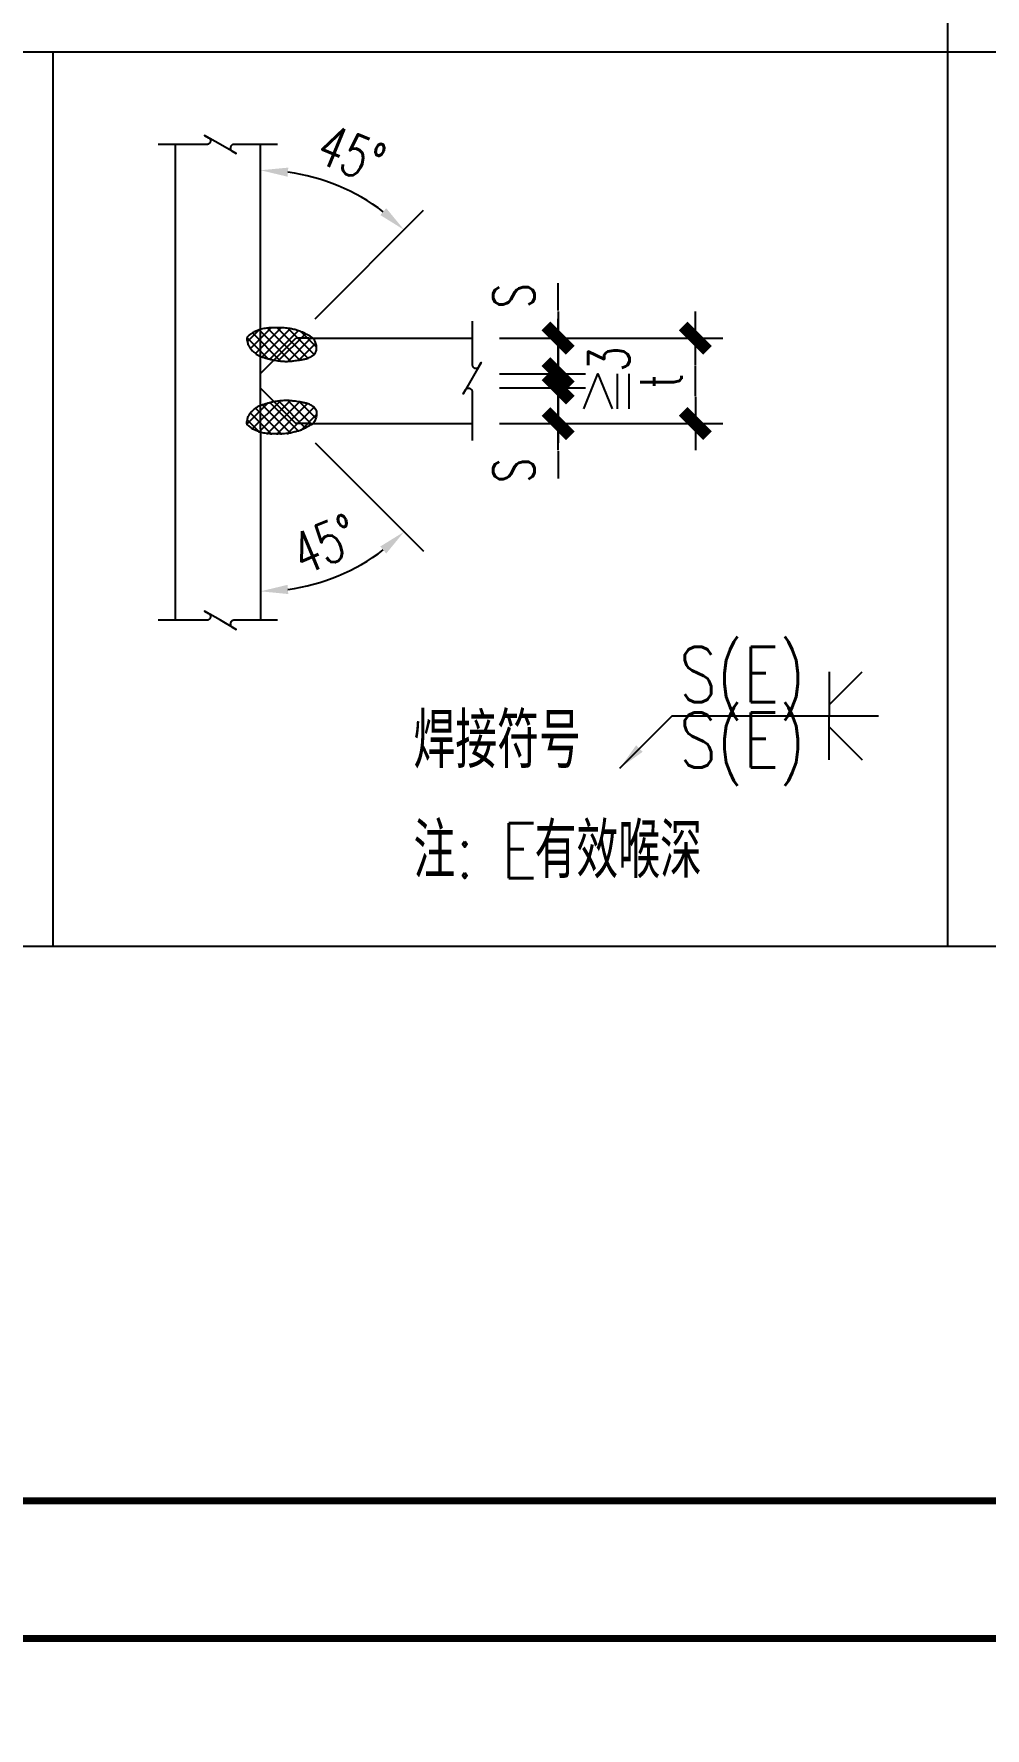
# Model space of a CAD drawing. Extents: x 497777 to 784122, y -229332 to 980813.
# Drawn here: x 531686 to 538599, y 420744 to 433056 of the extents above; entities that cross this region are included whole.
import ezdxf
from ezdxf.enums import TextEntityAlignment as Align

# ---------------------------------------------------------------- set-up
doc = ezdxf.new("R2010")
doc.units = 0
doc.header["$LTSCALE"] = 1000
doc.header["$MEASUREMENT"] = 0
for name, color, linetype in [('0-cxFrame', 155, 'Continuous'), ('S-DIM', 81, 'Continuous'), ('S-HATCH1-W', 252, 'Continuous'), ('S-SHAPE', 51, 'Continuous'), ('S-SHAPE1', 165, 'Continuous'), ('S-SS', 111, 'Continuous'), ('S-TK', 165, 'Continuous')]:
    doc.layers.add(name, color=color, linetype=linetype)
doc.styles.add('cx_tuqian1', font='')
doc.styles.add('SS1', font='tj-romans1.shx', dxfattribs={"width": 0.7, "bigfont": 'tj-hztxt1.shx'})
doc.styles.add('黑体', font='simhei.ttf', dxfattribs={"height": 12})
doc.styles.get('cx_tuqian1').set_extended_font_data('SimSun')
doc.dimstyles.new('CW-100A', dxfattribs={"dimscale": 100, "dimtxt": 3, "dimasz": 2, "dimexe": 2, "dimexo": 2, "dimgap": 1, "dimtad": 1, "dimdec": 0, "dimzin": 0, "dimdsep": 46, "dimtxsty": 'SS1', "dimblk1": 'TT', "dimblk2": 'TT', "dimsah": 1, "dimcen": 1, "dimclrd": 256, "dimclre": 256, "dimclrt": 256, "dimadec": 0, "dimazin": 0, "dimtfac": 1, "dimtdec": 0, "dimtix": 1, "dimtmove": 2, "dimatfit": 0, "dimldrblk": 'TT', "dimfxl": 2, "dimtolj": 1, "dimtzin": 0, "dimarcsym": 0})
doc.dimstyles.new('S-25-100A', dxfattribs={"dimscale": 100, "dimtxt": 3, "dimasz": 2, "dimexe": 2, "dimexo": 2, "dimgap": 0.8, "dimtad": 1, "dimdec": 0, "dimlfac": 0.25, "dimzin": 0, "dimdsep": 46, "dimtxsty": 'SS1', "dimblk1": 'TT', "dimblk2": 'TT', "dimsah": 1, "dimcen": 1, "dimclrd": 256, "dimclre": 256, "dimclrt": 256, "dimadec": 0, "dimazin": 0, "dimtfac": 1, "dimtdec": 0, "dimtix": 1, "dimtmove": 2, "dimatfit": 0, "dimldrblk": 'TT', "dimfxl": 2, "dimtolj": 1, "dimtzin": 0, "dimarcsym": 0})

# ---------------------------------------------------------------- blocks, each defined once
blk = doc.blocks.new('TT')
blk.add_line((-0.969, 0), (0.969, 0))
at = {"const_width": 0.45}
blk.add_lwpolyline([(-0.442, -0.442), (0.442, 0.442)], dxfattribs=at)
blk = doc.blocks.new('*D190')
at = {"layer": 'Defpoints', "color": 0, "transparency": 16777216}
for p in [(510906, 638017), (511946, 636673), (512586, 636337), (509786, 636257), (516786, 636257)]:
    blk.add_point(p, dxfattribs=at)
at = {"layer": 'S-DIM', "lineweight": -2, "transparency": 16777216}
blk.add_arc((512666, 636257), 831, 148.8237, 166.1763, dxfattribs=at)
at = {"layer": 'S-DIM', "lineweight": -2, "transparency": 16777216, "xscale": 200, "yscale": 200, "zscale": 200}
for p, rotation in [((512078, 636845), 51.91184269532635), ((511835, 636257), 263.0881573046743)]:
    blk.add_blockref('TT', p, dxfattribs=dict(at, rotation=rotation))
blk = doc.blocks.new('*D244')
at = {"layer": 'Defpoints', "color": 0, "transparency": 16777216}
for p in [(534948, 430845), (536493, 430845), (534948, 430224)]:
    blk.add_point(p, dxfattribs=at)
at = {"layer": 'S-DIM', "lineweight": -2, "transparency": 16777216}
for p, q in [((535148, 430845), (536693, 430845)), ((536493, 430424), (536493, 430645)), ((535148, 430224), (536693, 430224))]:
    blk.add_line(p, q, dxfattribs=at)
at = {"layer": 'S-DIM', "lineweight": -2, "transparency": 16777216, "xscale": 200, "yscale": 200, "zscale": 200}
for p, rotation in [((536493, 430845), 90), ((536493, 430224), 270)]:
    blk.add_blockref('TT', p, dxfattribs=dict(at, rotation=rotation))
at = {"layer": 'S-DIM', "transparency": 16777216, "insert": (536243, 430535), "char_height": 300, "attachment_point": 5, "rotation": 90, "style": 'SS1'}
blk.add_mtext('\\A1;t', dxfattribs=at)
blk = doc.blocks.new('*D245')
at = {"layer": 'Defpoints', "color": 0, "transparency": 16777216}
for p in [(534871, 430845), (535496, 430845), (534871, 430586)]:
    blk.add_point(p, dxfattribs=at)
at = {"layer": 'S-DIM', "lineweight": -2, "transparency": 16777216}
for p, q in [((535496, 431045), (535496, 431245)), ((535071, 430845), (535696, 430845)), ((535496, 430586), (535496, 430845)), ((535071, 430586), (535696, 430586)), ((535496, 430386), (535496, 430186))]:
    blk.add_line(p, q, dxfattribs=at)
at = {"layer": 'S-DIM', "lineweight": -2, "transparency": 16777216, "xscale": 200, "yscale": 200, "zscale": 200}
for p, rotation in [((535496, 430845), 270), ((535496, 430586), 90)]:
    blk.add_blockref('TT', p, dxfattribs=dict(at, rotation=rotation))
at = {"layer": 'S-DIM', "transparency": 16777216, "insert": (535174, 431152), "char_height": 300, "attachment_point": 5, "rotation": 90, "style": 'SS1'}
blk.add_mtext('\\A1;S', dxfattribs=at)
blk = doc.blocks.new('*D246')
at = {"layer": 'Defpoints', "color": 0, "transparency": 16777216}
for p in [(533333, 432225), (534071, 431867), (533589, 430845), (533333, 430589), (533333, 430589)]:
    blk.add_point(p, dxfattribs=at)
at = {"layer": 'S-DIM', "lineweight": -2, "transparency": 16777216}
blk.add_line((533730, 430986), (534518, 431774), dxfattribs=at)
blk.add_arc((533333, 430589), 1475, 52.7723, 82.2277, dxfattribs=at)
at = {"layer": 'S-DIM', "transparency": 16777216}
for points in [[(533530, 432018), (533535, 432084), (533333, 432065)], [(534247, 431789), (534204, 431739), (534376, 431632)]]:
    blk.add_solid(points, dxfattribs=at)
at = {"layer": 'S-DIM', "transparency": 16777216, "insert": (533993, 432183), "char_height": 300, "attachment_point": 5, "rotation": 337.5, "style": 'SS1'}
blk.add_mtext('\\A1;45°', dxfattribs=at)
blk = doc.blocks.new('*D247')
at = {"layer": 'Defpoints', "color": 0, "transparency": 16777216}
for p in [(534871, 430586), (535496, 430586), (534871, 430483)]:
    blk.add_point(p, dxfattribs=at)
at = {"layer": 'S-DIM', "lineweight": -2, "transparency": 16777216}
for p, q in [((535496, 430786), (535496, 430986)), ((535071, 430586), (535696, 430586)), ((535496, 430483), (535496, 430586)), ((535071, 430483), (535696, 430483)), ((535496, 430283), (535496, 430083))]:
    blk.add_line(p, q, dxfattribs=at)
at = {"layer": 'S-DIM', "lineweight": -2, "transparency": 16777216, "xscale": 200, "yscale": 200, "zscale": 200}
for p, rotation in [((535496, 430586), 270), ((535496, 430483), 90)]:
    blk.add_blockref('TT', p, dxfattribs=dict(at, rotation=rotation))
at = {"layer": 'S-DIM', "transparency": 16777216, "insert": (535865, 430693), "char_height": 300, "attachment_point": 5, "rotation": 90, "style": 'SS1'}
blk.add_mtext('\\A1;3', dxfattribs=at)
blk = doc.blocks.new('*D248')
at = {"layer": 'Defpoints', "color": 0, "transparency": 16777216}
for p in [(534871, 430483), (535496, 430483), (534871, 430224)]:
    blk.add_point(p, dxfattribs=at)
at = {"layer": 'S-DIM', "lineweight": -2, "transparency": 16777216}
for p, q in [((535496, 430683), (535496, 430883)), ((535071, 430483), (535696, 430483)), ((535496, 430224), (535496, 430483)), ((535071, 430224), (535696, 430224)), ((535496, 430024), (535496, 429824))]:
    blk.add_line(p, q, dxfattribs=at)
at = {"layer": 'S-DIM', "lineweight": -2, "transparency": 16777216, "xscale": 200, "yscale": 200, "zscale": 200}
for p, rotation in [((535496, 430483), 270), ((535496, 430224), 90)]:
    blk.add_blockref('TT', p, dxfattribs=dict(at, rotation=rotation))
at = {"layer": 'S-DIM', "transparency": 16777216, "insert": (535174, 429884), "char_height": 300, "attachment_point": 5, "rotation": 90, "style": 'SS1'}
blk.add_mtext('\\A1;S', dxfattribs=at)
blk = doc.blocks.new('*D249')
at = {"layer": 'Defpoints', "color": 0, "transparency": 16777216}
for p in [(533333, 430480), (533333, 430480), (533589, 430224), (533715, 429055), (533333, 428829)]:
    blk.add_point(p, dxfattribs=at)
at = {"layer": 'S-DIM', "lineweight": -2, "transparency": 16777216}
blk.add_line((533730, 430083), (534518, 429296), dxfattribs=at)
blk.add_arc((533333, 430480), 1475, 277.7723, 307.2277, dxfattribs=at)
at = {"layer": 'S-DIM', "transparency": 16777216}
for points in [[(534204, 429331), (534247, 429280), (534376, 429437)], [(533535, 428985), (533530, 429052), (533333, 429005)]]:
    blk.add_solid(points, dxfattribs=at)
at = {"layer": 'S-DIM', "transparency": 16777216, "insert": (533802, 429348), "char_height": 300, "attachment_point": 5, "rotation": 22.5, "style": 'SS1'}
blk.add_mtext('\\A1;45°', dxfattribs=at)
blk = doc.blocks.new('TK22.A1 L(Dragon)')
at = {"layer": '0-cxFrame', "color": 7, "const_width": 0.5}
blk.add_lwpolyline([(0, 0), (-841, 0), (-841, 594), (0, 594)], close=True, dxfattribs=at)
at = {"layer": '0-cxFrame', "const_width": 0.5}
blk.add_lwpolyline([(-80, 10), (-821, 10), (-821, 584), (-80, 584)], close=True, dxfattribs=at)
at = {"style": '黑体', "flags": 4}
blk.add_attdef('图幅', text='', height=3.3, dxfattribs=at).set_placement((-40, 3), align=Align.RIGHT)
at = {"layer": 'Defpoints', "color": 6, "flags": 4}
for tag, height, style, p in [('tufu', 3.3, '黑体', (-12, 12)), ('dwfname', 4, 'cx_tuqian1', (-80, 3))]:
    blk.add_attdef(tag, text='', height=height, dxfattribs=dict(at, style=style)).set_placement(p, align=Align.RIGHT)

msp = doc.modelspace()

# ---------------------------------------------------------------- hatches: boundary and pattern name
at = {"layer": 'S-HATCH1-W'}
h = msp.add_hatch(dxfattribs=at)
h.set_pattern_fill('ANSI37', color=256, scale=411.429798, style=0)
h.set_pattern_definition([(45, (526450.934, 422287.176), (-36.3656, 36.3656), []), (135, (526450.934, 422287.176), (-36.3656, -36.3656), [])])
edge = h.paths.add_edge_path()
edge.add_arc((533575.9, 430658.9), 231.9, 55.09974, 59.26897)
edge.add_arc((533496.1, 430524.7), 388, 59.26897, 62.492)
edge.add_arc((533100.1, 429764.2), 1245.5, 62.492, 64.42879)
edge.add_arc((533543.2, 430690.2), 219, 64.42879, 69.04886)
edge.add_arc((533533.2, 430664.1), 246.9, 69.04886, 73.70762)
edge.add_arc((533468.6, 430443), 477.2, 73.70762, 77.0582)
edge.add_arc((533423.5, 430247), 678.4, 77.0582, 80.19418)
edge.add_arc((533497.9, 430677.5), 241.4, 80.19418, 85.45195)
edge.add_arc((533455, 430138.3), 782.3, 85.45195, 87.2112)
edge.add_arc((533461, 430260.5), 660, 87.2112, 89.1266)
edge.add_arc((533443.6, 429120.2), 1800.4, 89.1266, 90)
edge.add_arc((533443.6, 430282.9), 637.8, 90, 91.4675)
edge.add_arc((533436.7, 430552.7), 367.9, 91.4675, 93.36176)
edge.add_arc((533514.3, 429232.3), 1690.5, 93.36176, 94.24539)
edge.add_arc((533419.5, 430508.3), 411.1, 94.24539, 97.48545)
edge.add_arc((533404.8, 430620.1), 298.2, 97.48545, 101.28965)
edge.add_arc((533374.4, 430772.5), 142.9, 101.28965, 108.49562)
edge.add_arc((533414.5, 430652.6), 269.3, 108.49562, 113.7432)
edge.add_arc((533427, 430624.2), 300.3, 113.7432, 116.39495)
edge.add_arc((533423.9, 430630.4), 293.4, 116.39495, 119.0778)
edge.add_arc((533357.3, 430750.3), 156.2, 119.0778, 124.95447)
edge.add_arc((533487.7, 430563.7), 383.9, 124.95447, 128.70245)
edge.add_arc((533301, 430796.8), 85.2, 128.70245, 136.61567)
edge.add_arc((533256.8, 430838.5), 24.5, 136.61567, 151.41707)
edge.add_arc((533246.3, 430844.2), 12.5, 151.41707, 182.36333)
edge.add_arc((533356.4, 430848.8), 122.6, 182.36333, 192.15401)
edge.add_arc((533456.8, 430870.4), 225.4, 192.15401, 197.90192)
edge.add_arc((533324.5, 430827.7), 86.4, 197.90192, 207.19229)
edge.add_arc((533370.5, 430851.3), 138.1, 207.19229, 216.29173)
edge.add_arc((533351.5, 430837.3), 114.5, 216.29173, 226.2882)
edge.add_arc((533489.9, 430982.1), 314.7, 226.2882, 229.57065)
edge.add_arc((533444.6, 430928.9), 244.9, 229.57065, 233.29211)
edge.add_arc((533506.7, 431012.3), 348.9, 233.29211, 236.92522)
edge.add_arc((533346, 430765.4), 54.3, 236.92522, 246.1388)
edge.add_arc((533375.4, 430831.8), 126.9, 246.1388, 251.21679)
edge.add_arc((533548.7, 431341.7), 665.4, 251.21679, 253.43399)
edge.add_arc((533706.8, 431873.1), 1219.9, 253.43399, 254.59682)
edge.add_arc((533715.6, 431905.1), 1253, 254.59682, 255.74414)
edge.add_arc((533514.3, 431112.6), 435.4, 255.74414, 260.10933)
edge.add_arc((533541.2, 431266.8), 592, 260.10933, 263.85264)
edge.add_arc((533519.9, 431069.1), 393.1, 263.85264, 269.06217)
edge.add_arc((533518.9, 431007.9), 331.9, 269.06217, 274.73213)
edge.add_arc((533488.4, 431376), 701.2, 274.73213, 277.11256)
edge.add_arc((533412.5, 431984.5), 1314.4, 277.11256, 278.85116)
edge.add_arc((533498.2, 431434.2), 757.5, 278.85116, 280.83528)
edge.add_arc((533520.7, 431316.3), 637.5, 280.83528, 282.99807)
edge.add_arc((533644.3, 430781.1), 88.2, 282.99807, 293.50311)
edge.add_arc((533571.5, 430948.6), 270.8, 293.50311, 299.49239)
edge.add_arc((533662.6, 430787.3), 85.6, 299.49239, 314.34175)
edge.add_arc((533679.6, 430770), 61.4, 314.34175, 331.90032)
edge.add_arc((533684.4, 430767.4), 55.9, 331.90032, 350.52461)
edge.add_arc((533648.4, 430773.4), 92.4, 350.52461, 364.98621)
edge.add_arc((533601.7, 430769.4), 139.3, 4.98621, 12.38695)
edge.add_arc((533645.7, 430779), 94.2, 12.38695, 21.38878)
edge.add_arc((533627.9, 430772), 113.3, 21.38878, 34.79892)
edge.add_arc((533680.1, 430808.3), 49.7, 34.79892, 55.09974)
h = msp.add_hatch(dxfattribs=at)
h.set_pattern_fill('ANSI37', color=256, scale=411.429798, style=0)
h.set_pattern_definition([(315, (526450.934, 438782.264), (-36.3656, -36.3656), []), (225, (526450.934, 438782.264), (-36.3656, 36.3656), [])])
edge = h.paths.add_edge_path()
edge.add_arc((533575.9, 430410.5), 231.9, 300.73103, 304.90026, ccw=False)
edge.add_arc((533496.1, 430544.7), 388, 297.508, 300.73103, ccw=False)
edge.add_arc((533100.1, 431305.2), 1245.5, 295.57121, 297.508, ccw=False)
edge.add_arc((533543.2, 430379.3), 219, 290.95114, 295.57121, ccw=False)
edge.add_arc((533533.2, 430405.4), 246.9, 286.29238, 290.95114, ccw=False)
edge.add_arc((533468.6, 430626.4), 477.2, 282.9418, 286.29238, ccw=False)
edge.add_arc((533423.5, 430822.5), 678.4, 279.80582, 282.9418, ccw=False)
edge.add_arc((533497.9, 430391.9), 241.4, 274.54805, 279.80582, ccw=False)
edge.add_arc((533455, 430931.1), 782.3, 272.7888, 274.54805, ccw=False)
edge.add_arc((533461, 430808.9), 660, 270.8734, 272.7888, ccw=False)
edge.add_arc((533443.6, 431949.2), 1800.4, 270, 270.8734, ccw=False)
edge.add_arc((533443.6, 430786.5), 637.8, 268.5325, 270, ccw=False)
edge.add_arc((533436.7, 430516.7), 367.9, 266.63824, 268.5325, ccw=False)
edge.add_arc((533514.3, 431837.1), 1690.5, 265.75461, 266.63824, ccw=False)
edge.add_arc((533419.5, 430561.2), 411.1, 262.51455, 265.75461, ccw=False)
edge.add_arc((533404.8, 430449.3), 298.2, 258.71035, 262.51455, ccw=False)
edge.add_arc((533374.4, 430297), 142.9, 251.50438, 258.71035, ccw=False)
edge.add_arc((533414.5, 430416.9), 269.3, 246.2568, 251.50438, ccw=False)
edge.add_arc((533427, 430445.2), 300.3, 243.60505, 246.2568, ccw=False)
edge.add_arc((533423.9, 430439), 293.4, 240.9222, 243.60505, ccw=False)
edge.add_arc((533357.3, 430319.1), 156.2, 235.04553, 240.9222, ccw=False)
edge.add_arc((533487.7, 430505.7), 383.9, 231.29755, 235.04553, ccw=False)
edge.add_arc((533301, 430272.7), 85.2, 223.38433, 231.29755, ccw=False)
edge.add_arc((533256.8, 430230.9), 24.5, 208.58293, 223.38433, ccw=False)
edge.add_arc((533246.3, 430225.2), 12.5, 177.63667, 208.58293, ccw=False)
edge.add_arc((533356.4, 430220.7), 122.6, 167.84599, 177.63667, ccw=False)
edge.add_arc((533456.8, 430199.1), 225.4, 162.09808, 167.84599, ccw=False)
edge.add_arc((533324.5, 430241.8), 86.4, 152.80771, 162.09808, ccw=False)
edge.add_arc((533370.5, 430218.1), 138.1, 143.70827, 152.80771, ccw=False)
edge.add_arc((533351.5, 430232.1), 114.5, 133.7118, 143.70827, ccw=False)
edge.add_arc((533489.9, 430087.4), 314.7, 130.42935, 133.7118, ccw=False)
edge.add_arc((533444.6, 430140.6), 244.9, 126.70789, 130.42935, ccw=False)
edge.add_arc((533506.7, 430057.2), 348.9, 123.07478, 126.70789, ccw=False)
edge.add_arc((533346, 430304), 54.3, 113.8612, 123.07478, ccw=False)
edge.add_arc((533375.4, 430237.6), 126.9, 108.78321, 113.8612, ccw=False)
edge.add_arc((533548.7, 429727.8), 665.4, 106.56601, 108.78321, ccw=False)
edge.add_arc((533706.8, 429196.4), 1219.9, 105.40318, 106.56601, ccw=False)
edge.add_arc((533715.6, 429164.4), 1253, 104.25586, 105.40318, ccw=False)
edge.add_arc((533514.3, 429956.9), 435.4, 99.89067, 104.25586, ccw=False)
edge.add_arc((533541.2, 429802.6), 592, 96.14736, 99.89067, ccw=False)
edge.add_arc((533519.9, 430000.3), 393.1, 90.93783, 96.14736, ccw=False)
edge.add_arc((533518.9, 430061.5), 331.9, 85.26787, 90.93783, ccw=False)
edge.add_arc((533488.4, 429693.5), 701.2, 82.88744, 85.26787, ccw=False)
edge.add_arc((533412.5, 429085), 1314.4, 81.14884, 82.88744, ccw=False)
edge.add_arc((533498.2, 429635.3), 757.5, 79.16472, 81.14884, ccw=False)
edge.add_arc((533520.7, 429753.1), 637.5, 77.00193, 79.16472, ccw=False)
edge.add_arc((533644.3, 430288.4), 88.2, 66.49689, 77.00193, ccw=False)
edge.add_arc((533571.5, 430120.9), 270.8, 60.50761, 66.49689, ccw=False)
edge.add_arc((533662.6, 430282.1), 85.6, 45.65825, 60.50761, ccw=False)
edge.add_arc((533679.6, 430299.4), 61.4, 28.09968, 45.65825, ccw=False)
edge.add_arc((533684.4, 430302), 55.9, 9.47539, 28.09968, ccw=False)
edge.add_arc((533648.4, 430296), 92.4, -4.98621, 9.47539, ccw=False)
edge.add_arc((533601.7, 430300.1), 139.3, 347.61305, 355.01379, ccw=False)
edge.add_arc((533645.7, 430290.4), 94.2, 338.61122, 347.61305, ccw=False)
edge.add_arc((533627.9, 430297.4), 113.3, 325.20108, 338.61122, ccw=False)
edge.add_arc((533680.1, 430261.1), 49.7, 304.90026, 325.20108, ccw=False)

# ---------------------------------------------------------------- linework, layer by layer
at = {"layer": 'S-DIM'}
for p, q in [((535927.8, 430331), (535927.8, 430586)), ((536012.3, 430331), (536012.3, 430586))]:
    msp.add_line(p, q, dxfattribs=at)
msp.add_lwpolyline([(535682.6, 430331), (535785.2, 430585.8), (535887.8, 430331)], dxfattribs=at)
at = {"layer": 'S-HATCH1-W'}
for points in [[(533708.6, 430849.1, 0.0181937), (533694.4, 430858.3, 0.0140641), (533675.4, 430868.9, 0.008451), (533637.7, 430887.7, 0.0201616), (533621.5, 430894.7, 0.0203305), (533602.5, 430901.1, 0.0146207), (533575.4, 430908.1, 0.0136841), (533539.1, 430915.4, 0.0229454), (533517.1, 430918.2, 0.0076763), (533493.1, 430919.7, 0.0083577), (533471.1, 430920.5, 0.0038109), (533443.6, 430920.7, 0.0064033), (533427.3, 430920.5, 0.0082655), (533415.1, 430919.9, 0.0038556), (533389.1, 430918.2, 0.0141384), (533366, 430915.8, 0.0166005), (533346.5, 430912.6, 0.0314523), (533329.1, 430908, 0.0229009), (533306.1, 430899.1, 0.011571), (533293.5, 430893.2, 0.0117067), (533281.4, 430886.8, 0.0256474), (533267.8, 430878.3, 0.0163551), (533247.7, 430863.3, 0.0345417), (533239, 430855.3, 0.0646732), (533235.3, 430850.2, 0.1358552), (533233.8, 430843.7, 0.0427459), (533236.5, 430822.9, 0.0250852), (533242.3, 430801.1, 0.0405591), (533247.7, 430788.2, 0.0397246), (533259.2, 430769.5, 0.0436455), (533272.4, 430754.6, 0.0143234), (533285.8, 430742.5, 0.0162394), (533298.2, 430732.6, 0.0158537), (533316.3, 430719.9, 0.0402235), (533324, 430715.7, 0.0221605), (533334.5, 430711.7, 0.0096747), (533359, 430703.8, 0.0050738), (533382.8, 430697, 0.0050062), (533407.1, 430690.6, 0.019049), (533439.5, 430683.7, 0.0163347), (533477.8, 430678.3, 0.0227348), (533513.5, 430676.1, 0.024745), (533546.3, 430677.1, 0.010387), (533575.2, 430680.2, 0.0075862), (533614.7, 430685.7, 0.0086576), (533640.6, 430690.2, 0.0094372), (533664.1, 430695.1, 0.045869), (533679.5, 430700.2, 0.0261391), (533704.8, 430712.8, 0.0648834), (533722.5, 430726.1, 0.0767639), (533733.7, 430741.1, 0.0814432), (533739.5, 430758.2, 0.0631845), (533740.5, 430781.5, 0.0323031), (533737.7, 430799.2, 0.0392981), (533733.4, 430813.4, 0.0585796), (533721, 430836.7, 0.0888115)], [(533708.6, 430220.3, -0.0181937), (533694.4, 430211.2, -0.0140641), (533675.4, 430200.5, -0.008451), (533637.7, 430181.7, -0.0201616), (533621.5, 430174.8, -0.0203305), (533602.5, 430168.4, -0.0146207), (533575.4, 430161.3, -0.0136841), (533539.1, 430154, -0.0229454), (533517.1, 430151.2, -0.0076763), (533493.1, 430149.7, -0.0083577), (533471.1, 430149, -0.0038109), (533443.6, 430148.8, -0.0064033), (533427.3, 430149, -0.0082655), (533415.1, 430149.5, -0.0038556), (533389.1, 430151.2, -0.0141384), (533366, 430153.6, -0.0166005), (533346.5, 430156.8, -0.0314523), (533329.1, 430161.4, -0.0229009), (533306.1, 430170.3, -0.011571), (533293.5, 430176.2, -0.0117067), (533281.4, 430182.6, -0.0256474), (533267.8, 430191.1, -0.0163551), (533247.7, 430206.2, -0.0345417), (533239, 430214.1, -0.0646732), (533235.3, 430219.2, -0.1358552), (533233.8, 430225.7, -0.0427459), (533236.5, 430246.5, -0.0250852), (533242.3, 430268.3, -0.0405591), (533247.7, 430281.3, -0.0397246), (533259.2, 430299.9, -0.0436455), (533272.4, 430314.9, -0.0143234), (533285.8, 430327, -0.0162394), (533298.2, 430336.9, -0.0158537), (533316.3, 430349.5, -0.0402235), (533324, 430353.7, -0.0221605), (533334.5, 430357.8, -0.0096747), (533359, 430365.6, -0.0050738), (533382.8, 430372.4, -0.0050062), (533407.1, 430378.8, -0.019049), (533439.5, 430385.8, -0.0163347), (533477.8, 430391.2, -0.0227348), (533513.5, 430393.4, -0.024745), (533546.3, 430392.3, -0.010387), (533575.2, 430389.3, -0.0075862), (533614.7, 430383.7, -0.0086576), (533640.6, 430379.3, -0.0094372), (533664.1, 430374.3, -0.045869), (533679.5, 430369.2, -0.0261391), (533704.8, 430356.6, -0.0648834), (533722.5, 430343.3, -0.0767639), (533733.7, 430328.3, -0.0814432), (533739.5, 430311.2, -0.0631845), (533740.5, 430288, -0.0323031), (533737.7, 430270.2, -0.0392981), (533733.4, 430256.1, -0.0585796), (533721, 430232.7, -0.0888115)]]:
    msp.add_lwpolyline(points, format="xyb", close=True, dxfattribs=at)
at = {"layer": 'S-SHAPE'}
for p, q in [((538324.6, 434124), (538324.6, 426424)), ((532712.3, 432252.3), (532712.3, 428794.4)), ((533332.9, 430890.2), (533332.9, 432252.3)), ((533332.9, 430185), (533332.9, 430890.2)), ((533332.9, 430589), (533588.9, 430845)), ((533684.5, 430845), (533588.9, 430845)), ((533684.5, 430845), (534871.4, 430845)), ((533332.9, 430480.4), (533588.9, 430224.4)), ((533673.7, 430224.4), (533588.9, 430224.4)), ((533673.7, 430224.4), (534871.4, 430224.4)), ((533332.9, 430185), (533332.9, 428794.4)), ((551324.6, 426424), (525324.6, 426424))]:
    msp.add_line(p, q, dxfattribs=at)
at = {"layer": 'S-SHAPE1'}
for points in [[(533456.3, 432252.3), (533140.4, 432252.3), (533138.5, 432252.2), (533137.4, 432252.1), (533134.7, 432251.7), (533132.6, 432251), (533130, 432250.1), (533128.6, 432249.4), (533127, 432248.6), (533125.5, 432247.6), (533124.2, 432246.8), (533122.9, 432245.6), (533121.4, 432244.1), (533120.1, 432242.8), (533119.1, 432241.4), (533118.5, 432240.6), (533117.2, 432238.4), (533116.6, 432237.3), (533115.8, 432235.4), (533115.5, 432234.4), (533114.9, 432232.8), (533114.4, 432230.9), (533114.2, 432229.7), (533114.1, 432228.4), (533113.9, 432226.3), (533114.1, 432223.1), (533114.5, 432220.3), (533115.2, 432218), (533116.3, 432215), (533117.7, 432212.2), (533119.4, 432209.9), (533121, 432207.8), (533122.5, 432206.3), (533124.2, 432204.9), (533126.8, 432203.2), (533156.2, 432186.2), (533041.7, 432252.3), (532927.1, 432318.3), (532956.1, 432301.6), (532958.1, 432300.4), (532959.7, 432299.3), (532961.4, 432297.7), (532962.5, 432296.6), (532963.6, 432295.4), (532964.5, 432294.1), (532965.8, 432292), (532966.8, 432290.3), (532967.4, 432288.9), (532967.7, 432287.9), (532968.6, 432285.4), (532968.9, 432284.2), (532969.2, 432282.4), (532969.3, 432280.9), (532969.3, 432279.8), (532969.3, 432277.2), (532969.1, 432274.1), (532968, 432270.3), (532967.4, 432268.6), (532966.9, 432267.4), (532966, 432265.7), (532964.9, 432263.9), (532962.9, 432261.4), (532961.7, 432260), (532960.8, 432259.2), (532959.5, 432258), (532957.9, 432256.8), (532956.2, 432255.9), (532954.7, 432255), (532953.1, 432254.3), (532950.9, 432253.5), (532949.3, 432253), (532948.5, 432252.8), (532946.5, 432252.4), (532944.7, 432252.3), (532943, 432252.3), (532943, 432252.3), (532588.9, 432252.3)], [(534871.4, 430968.4), (534871.4, 430652.6), (534871.5, 430650.7), (534871.6, 430649.5), (534872, 430646.9), (534872.6, 430644.7), (534873.6, 430642.1), (534874.3, 430640.7), (534875.1, 430639.1), (534876.1, 430637.6), (534876.9, 430636.3), (534878.1, 430635), (534879.6, 430633.5), (534880.9, 430632.2), (534882.2, 430631.2), (534883.1, 430630.6), (534885.3, 430629.3), (534886.4, 430628.7), (534888.3, 430627.9), (534889.3, 430627.6), (534890.9, 430627), (534892.8, 430626.5), (534894, 430626.3), (534895.2, 430626.3), (534897.3, 430626.1), (534900.6, 430626.3), (534903.4, 430626.6), (534905.7, 430627.3), (534908.6, 430628.4), (534911.5, 430629.9), (534913.8, 430631.5), (534915.8, 430633.1), (534917.4, 430634.6), (534918.8, 430636.3), (534920.5, 430638.9), (534937.5, 430668.3), (534871.4, 430553.8), (534805.3, 430439.2), (534822, 430468.3), (534823.3, 430470.3), (534824.4, 430471.8), (534825.9, 430473.5), (534827.1, 430474.6), (534828.3, 430475.7), (534829.5, 430476.6), (534831.6, 430477.9), (534833.3, 430478.9), (534834.8, 430479.5), (534835.8, 430479.8), (534838.3, 430480.7), (534839.5, 430481), (534841.3, 430481.3), (534842.7, 430481.5), (534843.9, 430481.5), (534846.4, 430481.5), (534849.6, 430481.2), (534853.4, 430480.1), (534855.1, 430479.6), (534856.3, 430479), (534857.9, 430478.1), (534859.7, 430477), (534862.3, 430475), (534863.6, 430473.8), (534864.5, 430472.9), (534865.6, 430471.6), (534866.9, 430470), (534867.8, 430468.4), (534868.7, 430466.8), (534869.4, 430465.2), (534870.2, 430463), (534870.7, 430461.4), (534870.8, 430460.6), (534871.2, 430458.6), (534871.4, 430456.8), (534871.4, 430455.2), (534871.4, 430455.1), (534871.4, 430101)], [(533456.3, 428794.4), (533140.4, 428794.4), (533138.5, 428794.3), (533137.4, 428794.2), (533134.7, 428793.8), (533132.6, 428793.2), (533130, 428792.2), (533128.6, 428791.6), (533127, 428790.7), (533125.5, 428789.8), (533124.2, 428788.9), (533122.9, 428787.8), (533121.4, 428786.3), (533120.1, 428784.9), (533119.1, 428783.6), (533118.5, 428782.7), (533117.2, 428780.6), (533116.6, 428779.4), (533115.8, 428777.5), (533115.5, 428776.6), (533114.9, 428775), (533114.4, 428773.1), (533114.2, 428771.8), (533114.1, 428770.6), (533113.9, 428768.5), (533114.1, 428765.3), (533114.5, 428762.4), (533115.2, 428760.1), (533116.3, 428757.2), (533117.7, 428754.3), (533119.4, 428752.1), (533121, 428750), (533122.5, 428748.5), (533124.2, 428747), (533126.8, 428745.3), (533156.2, 428728.3), (533041.7, 428794.4), (532927.1, 428860.5), (532956.1, 428843.8), (532958.1, 428842.6), (532959.7, 428841.4), (532961.4, 428839.9), (532962.5, 428838.8), (532963.6, 428837.5), (532964.5, 428836.3), (532965.8, 428834.2), (532966.8, 428832.5), (532967.4, 428831.1), (532967.7, 428830), (532968.6, 428827.6), (532968.9, 428826.3), (532969.2, 428824.5), (532969.3, 428823.1), (532969.3, 428822), (532969.3, 428819.4), (532969.1, 428816.3), (532968, 428812.5), (532967.4, 428810.7), (532966.9, 428809.5), (532966, 428807.9), (532964.9, 428806.1), (532962.9, 428803.5), (532961.7, 428802.2), (532960.8, 428801.3), (532959.5, 428800.2), (532957.9, 428799), (532956.2, 428798), (532954.7, 428797.2), (532953.1, 428796.4), (532950.9, 428795.7), (532949.3, 428795.2), (532948.5, 428795), (532946.5, 428794.6), (532944.7, 428794.4), (532943, 428794.4), (532943, 428794.4), (532588.9, 428794.4)]]:
    msp.add_lwpolyline(points, dxfattribs=at)
at = {"layer": 'S-SS'}
for p, q in [((537464.6, 428420.4), (537464.6, 428100.4)), ((537464.6, 428180.4), (537704.6, 428420.4)), ((537464.6, 427780.4), (537464.6, 428100.4)), ((537464.6, 428020.4), (537704.6, 427780.4))]:
    msp.add_line(p, q, dxfattribs=at)
msp.add_lwpolyline([(535944.6, 427720.4), (536324.6, 428100.4), (537824.6, 428100.4)], dxfattribs=at)
msp.add_solid([(536109.6, 427838.3), (535944.6, 427720.4), (536062.5, 427885.4)], dxfattribs=at)
at = {"layer": 'S-TK'}
for p, q in [((551324.6, 432924), (525324.6, 432924)), ((531824.6, 432924), (531824.6, 426424))]:
    msp.add_line(p, q, dxfattribs=at)

# ---------------------------------------------------------------- block references
at = {"layer": '0-cxFrame', "xscale": 100, "yscale": 100, "zscale": 100}
msp.add_blockref('TK22.A1 L(Dragon)', (581901.7, 421395.1), dxfattribs=at)

# ---------------------------------------------------------------- texts
at = {"layer": 'S-SS', "style": 'SS1', "width": 0.8}
for s, p in [('S(E)', (536374.6, 428200.4)), ('焊接符号', (534444.6, 427720.4)), ('S(E)', (536374.6, 427723.5)), ('注:  有效喉深', (534444.6, 426920.4)), ('E', (535083.2, 426920.4))]:
    msp.add_text(s, height=400, dxfattribs=at).set_placement(p)

# ---------------------------------------------------------------- dimensions: what is measured, and where the dimension line sits
at = {"layer": 'S-DIM'}
dim = msp.add_angular_dim_2l(base=(511945.9, 636672.7), line1=((509785.6, 636257.2), (516785.6, 636257.2)), line2=((510905.6, 638017.2), (512585.6, 636337.2)), text=' ', dimstyle='S-25-100A', dxfattribs=at)
dim.commit()
dim.dimension.update_dxf_attribs({"geometry": '*D190', "text_midpoint": (784122.1, -229332.3)})
for base, line1, line2, picture, middle in [((534070.6, 431866.9), ((533332.9, 430589), (533588.9, 430845)), ((533332.9, 430589), (533332.9, 432225.2)), '*D246', (533993.2, 432183.2)), ((533714.8, 429055.2), ((533332.9, 430480.4), (533588.9, 430224.4)), ((533332.9, 430480.4), (533332.9, 428829.2)), '*D249', (533801.9, 429348.2))]:
    dim = msp.add_angular_dim_2l(base=base, line1=line1, line2=line2, dimstyle='CW-100A', dxfattribs=at)
    dim.commit()
    dim.dimension.update_dxf_attribs({"geometry": picture, "text_midpoint": middle})
for base, p1, p2, text, picture, middle in [((535495.6, 430845), (534871.4, 430586.1), (534871.4, 430845), 'S', '*D245', (535174.2, 431151.8)), ((535495.6, 430586.1), (534871.4, 430483.3), (534871.4, 430586.1), '3', '*D247', (535865.4, 430693.4)), ((535495.6, 430483.3), (534871.4, 430224.4), (534871.4, 430483.3), 'S', '*D248', (535174.2, 429884.5))]:
    dim = msp.add_linear_dim(base=base, p1=p1, p2=p2, angle=90, text=text, dimstyle='CW-100A', dxfattribs=at)
    dim.commit()
    dim.dimension.update_dxf_attribs({"geometry": picture, "text_midpoint": middle, "dimtype": 160})
dim = msp.add_linear_dim(base=(536493.2, 430845), p1=(534948, 430224.4), p2=(534948, 430845), angle=90, text='t', dimstyle='CW-100A', dxfattribs=at)
dim.commit()
dim.dimension.update_dxf_attribs({"geometry": '*D244', "text_midpoint": (536243.2, 430534.7)})

doc.saveas('drawing.dxf')
